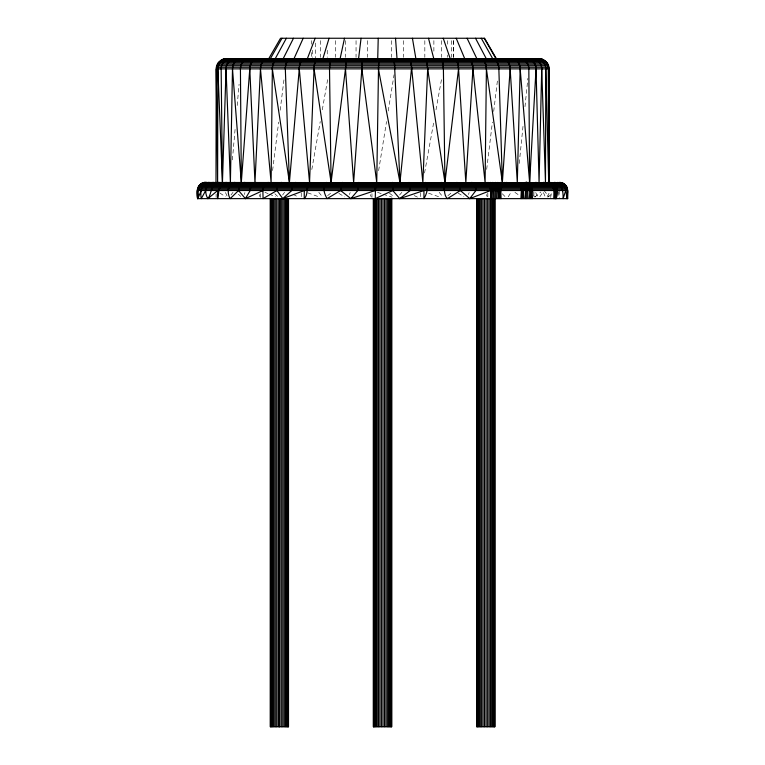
<?xml version="1.0" encoding="UTF-8"?>
<svg xmlns="http://www.w3.org/2000/svg" width="765" height="765" viewBox="0 0 765 765"><rect width="100%" height="100%" fill="white"/><g stroke="black" fill="none" stroke-linecap="round" stroke-linejoin="round"><path stroke-width="0.57" stroke-dasharray="3.83 2.87" d="M371.953 197.475L371.962 192.828M260.53 197.475L260.578 192.828M232.378 159.923L235.209 127.994M237.188 105.532L239.072 84.255M519.225 163.471L523.069 125.632M524.991 106.718L527.869 78.336M486.674 169.381L492.411 122.084M493.693 111.441L497.566 79.522M272.589 170.557L278.661 122.084M280.143 110.265L283.997 79.522M378.627 170.681L386.535 121.539M388.228 111.002L394.061 74.731M311.804 169.514L320.248 121.539M322.304 109.835L328.07 77.074M550.637 197.475L551.881 190.514M424.546 173.024L434.08 120.363M435.993 109.835L441.711 78.24M244.36 194.568L244.943 192.541M468.39 194.568L469.165 192.541M349.356 194.568L350.217 192.541M547.157 196.605L549.5 192.541M508.199 196.825L511.03 192.311M539.822 196.825L542.834 192.311M282.61 195.027L284.58 192.311M230.992 195.027L233.019 192.311M399.56 195.027L401.893 192.311M534.773 197.16L540.836 191.986M447.888 195.677L452.345 191.986M547.797 197.16L552.32 193.469M327.583 195.677L332.153 191.986M377.528 192.359L381.984 193.832M383.102 194.205L392.005 197.16M428.591 193.22L439.827 197.083M307.721 192.828L319.607 197.083M264.91 192.311L268.142 193.669M269.213 194.119L275.677 196.825M414.248 195.591L417.48 197.112M293.052 194.3L298.168 197.007M533.435 195.735L535.51 196.892M338.857 193.411L344.709 196.892M458.034 193.01L463.906 196.758M219.861 193.01L225.484 196.758M514.912 192.388L519.502 195.505M389.462 193.22L394.711 197.284M238.374 194.205L240.784 196.423M274.836 193.755L278.269 197.007M502.28 193.755L505.474 197.007M439.148 192.311L442.839 196.825M318.795 192.311L322.457 196.825M544.03 190.514L549.012 196.825M535.71 192.541L537.652 196.605M225.474 192.541L227.358 196.605M370.212 194.568L371.082 196.605M543.427 192.541L545.129 196.605M486.425 194.568L487.152 196.605M259.211 194.568L259.861 196.605M558.374 191.671L559.148 197.475M559.177 190.514L559.282 197.475M487.812 192.828L487.86 197.475M533.903 191.671L533.903 197.475M453.645 40.641L453.645 57.365M453.396 40.641L453.396 57.365M451.35 40.641L451.35 57.365M447.334 40.641L447.334 44.227M447.334 54.975L447.334 57.365M441.453 40.641L441.453 57.365M433.879 40.641L433.879 51.389M424.833 40.641L424.833 57.365M420.721 192.828L420.721 197.475M403.375 40.641L403.375 57.365M391.584 40.641L391.584 57.365M367.582 40.641L367.582 57.365M356.05 40.641L356.05 57.365M345.283 40.641L345.283 57.365M335.586 40.641L335.586 57.365M327.248 50.194L327.248 57.365M320.487 40.641L320.487 57.365M315.524 43.031L315.524 58.561M312.483 50.194L312.483 57.365M311.46 40.641L311.46 44.227M311.46 52.584L311.46 57.365M301.247 192.828L301.247 197.475M216.113 193.994L216.113 197.475"/><path stroke-width="1.15" d="M373.416 726.75L373.444 198.632L373.444 726.75L391.699 726.75L391.699 198.632M215.998 182.386L216.208 68.879C216.103 63.371 220.999 58.456 226.507 58.561M228.056 58.561C222.558 58.465 217.748 63.409 217.853 68.879L217.614 182.386L216.208 68.879L549.117 68.879L549.117 182.386L548.888 138.178M363.126 58.561L362.218 61.583L361.845 68.879L376.743 182.386L378.665 58.561M535.701 58.561C541.18 58.465 545.923 63.447 545.808 68.879L545.474 182.386L541.716 68.879C541.84 63.543 537.298 58.484 531.857 58.561M392.33 182.386L392.78 190.514L375.271 198.632L375.586 182.386M545.808 68.879L548.706 182.386L549.117 68.879C549.241 63.065 543.8 58.064 538.024 58.561M279.177 58.561C274.3 58.953 272.321 64.662 272.35 68.879L271.106 182.386L260.463 68.879C260.377 64.403 262.978 58.79 268.027 58.561M479.971 58.561C484.742 59.058 486.387 64.796 486.406 68.879L485.096 182.386L472.923 68.879C472.818 65.054 471.852 59.326 467.319 58.561M375.271 190.514L350.896 198.632L340.597 190.514L341.133 184.767L342.433 182.386M361.845 68.879L353.631 182.386L345.493 68.879L346.163 61.583L347.788 58.561M241.788 58.561C236.433 58.532 232.359 63.753 232.493 68.879L230.399 182.386L226.038 68.879C225.914 63.6 230.322 58.503 235.735 58.561M377.728 58.561L378.226 38.25M541.716 68.879L539.067 182.386L536.035 68.879C536.16 63.677 531.914 58.513 526.53 58.561M511.651 58.561C516.872 58.628 520.296 64.05 520.171 68.879L517.303 182.386L510.15 68.879C510.245 64.279 507.348 58.723 502.242 58.561M563.088 183.275C568.997 185.847 567.754 193.564 567.659 198.632L197.609 198.632L197.743 193.994M217.853 68.879L222.452 182.386L226.038 68.879M304.432 58.561C300.062 59.498 299.44 65.168 299.278 68.879L309.538 182.386L314.052 68.879C314.319 65.379 314.319 59.9 318.297 58.561M495.376 182.386L495.347 198.632M424.871 58.561L426.851 61.583L427.664 68.879L422.854 182.386L411.283 64.193L409.686 58.561M282.782 726.75L282.782 198.632L276.93 190.514C276.987 187.425 277.925 182.912 281.558 182.386M260.463 68.879L254.965 182.386L249.782 68.879C249.677 64.164 252.842 58.675 258.015 58.561M276.93 190.514L263.036 198.632C263.236 193.813 261.286 183.782 268.276 182.386M520.171 68.879L529.619 182.386L536.035 68.879M234.97 182.386C227.195 182.902 226.966 193.516 230.16 198.632L238.556 190.514C238.47 186.851 240.832 182.5 244.867 182.386M472.923 68.879L465.837 182.386L458.541 68.879C458.331 65.283 458.025 59.68 453.836 58.561M560.181 182.787C566.846 184.862 565.87 193.344 566.999 198.632C567.334 193.822 568.969 187.243 564.178 183.935M486.406 68.879L502.366 182.386L510.15 68.879M232.493 68.879L241.31 182.386L249.782 68.879M226.383 182.386C218.331 182.711 218.943 193.239 217.595 198.632L217.709 190.514L207.908 198.632C204.054 192.857 205.087 182.577 213.454 182.386M205.699 190.514L201.281 198.632C199.99 192.627 201.099 182.386 209.237 182.386M206.56 182.386C197.896 181.391 195.429 192.111 197.609 198.632M201.281 190.514L197.829 198.632C198.192 193.258 197.408 184.834 204.064 182.787M566.999 198.632L567.659 190.514L197.341 190.514L197.829 198.632M272.35 68.879L289.419 182.386L299.278 68.879M378.407 68.879L399.971 182.386L411.474 68.879M427.664 68.879L444.953 182.386L458.541 68.879M358.594 58.561L361.061 38.25M314.052 68.879L331.082 182.386L345.493 68.879M555.945 190.514L556.069 198.632C558.832 192.895 557.628 182.5 549.605 182.386M340.148 58.561L344.518 38.25M322.916 58.561L329.065 38.25M565.727 190.514L563.116 198.632C563.241 192.713 562.61 182.414 554.415 182.386M307.406 58.561L315.151 38.25M294.056 58.561L303.179 38.25M207.908 198.632C211.924 193.861 210.662 182.596 219.182 182.386M283.251 58.561L293.492 38.25M275.304 58.561L286.359 38.25M270.447 58.561L281.998 38.25M268.811 58.561L280.535 38.25L484.58 38.25L496.303 58.561M238.556 190.514L245.393 198.632L250.203 190.514C250.155 187.042 252.068 182.596 256.007 182.386M198.728 186.823L200.22 184.767M456.954 182.386L459.363 184.767L460.367 190.514L469.767 198.632L475.887 190.514C475.773 187.578 475.247 183.103 471.795 182.386M350.896 198.632L357.819 190.514L358.909 182.386M392.78 190.514L399.77 198.632L410.203 190.514L409.839 184.767L408.988 182.386M532.402 198.632C535.003 178.111 520.315 176.858 524.149 198.632M460.367 190.514L447.439 198.632C442.686 194.568 446.062 185.952 441.443 182.386M201.185 183.935L205.297 182.481M340.597 190.514L327.076 198.632C324.58 194.453 321.549 186.201 326.33 182.386M531.436 198.632L530.91 186.823L528.825 183.275L526.655 182.386L525.526 186.823L525.383 198.632M497.9 182.386L496.753 186.823L496.609 198.632M245.393 198.632L263.036 190.514M469.767 198.632L490.585 190.514C490.537 187.396 489.514 182.873 485.842 182.386M399.77 198.632L423.934 190.514L423.963 198.632C426.507 194.281 429.318 186.803 425.407 182.386M500.367 182.386C495.95 186.029 498.885 193.899 497.843 198.632M332.794 58.561C329.371 60.397 329.858 65.513 329.505 68.879L331.082 182.386M310.714 182.386C305.321 185.493 308.907 194.568 304.231 198.632L304.298 190.514L282.763 198.632L291.771 190.514C291.905 187.607 292.345 183.151 295.749 182.386M502.72 182.386C496.944 184.967 499.87 194.033 499.019 198.632M530.346 198.632C533.626 177.872 519.693 177.872 522.973 198.632M291.35 58.561C286.693 59.182 285.383 64.929 285.326 68.879L289.419 182.386M504.881 182.386C498.197 184.107 500.53 193.928 500.1 198.632M529.17 198.632C532.469 177.069 519.492 177.977 521.883 198.632M506.812 182.386C499.535 183.457 501.008 193.66 501.065 198.632M527.927 198.632L527.793 186.823L526.655 182.386L524.054 183.275L521.539 186.823L520.917 198.632M249.237 58.561C243.968 58.589 240.306 63.944 240.43 68.879L241.31 182.386M231.145 58.561C225.675 58.475 221.028 63.485 221.142 68.879L222.452 182.386M224.9 58.685L540.415 58.685M223.323 59.068L541.983 59.068M221.831 59.689L543.485 59.689M220.454 60.531L544.862 60.531M219.22 61.583L546.095 61.583M218.168 62.816L547.147 62.816M217.327 64.193L547.989 64.193M216.705 65.694L548.61 65.694M216.332 67.263L548.993 67.263M204.198 182.481L562.046 182.787L202.955 182.787M201.778 183.275L563.222 183.275L560.678 182.481M200.688 183.935L552.779 183.935C557.532 187.234 555.954 193.813 556.031 198.632M554.109 183.935L564.312 183.935M199.722 184.767L553.745 184.767M555.017 184.767L565.278 184.767M198.89 185.732L554.577 185.732M555.801 185.732L566.11 185.732M198.231 186.823L566.779 186.823M197.743 187.999L567.267 187.999M197.437 189.242L556.031 189.242M557.169 189.242L567.563 189.242M559.406 182.386L560.812 182.481M557.695 182.386L561.749 183.275M543.293 182.386L544.451 182.481M525.125 182.386L526.31 182.481M519.77 58.561C525.086 58.561 528.959 63.849 528.835 68.879L529.619 182.386M535.557 182.386L536.648 182.481M526.444 182.386L527.534 182.481M491.646 58.561C496.609 58.867 498.904 64.537 498.856 68.879L502.366 182.386M528.156 182.386L529.055 182.481M488.013 182.386C493.75 185.006 490.805 194.033 491.666 198.632M439.636 58.561C443.356 60.129 443.088 65.455 443.404 68.879L444.953 182.386M539.631 58.685C544.498 59.402 548.352 63.964 548.285 68.879L548.706 182.386M490.365 182.386L492.115 184.767L492.842 190.514L492.851 726.75M492.842 182.386L493.941 186.823L494.085 198.632M552.779 183.935L547.998 182.386C555.275 183.457 553.803 193.66 553.745 198.632M394.233 58.561L399.971 182.386M484.207 38.25L495.892 58.561M481.281 38.25L492.631 58.561M475.524 38.25L486.205 58.561M467.08 38.25L476.796 58.561M456.208 38.25L464.68 58.561M443.222 38.25L450.193 58.561M428.486 38.25L433.765 58.561M567.228 196.309L567.659 198.632M412.431 38.25L415.864 58.561M556.031 190.514C556.117 186.201 552.33 182.309 547.998 182.386C555.667 182.988 555.094 193.325 554.577 198.632M395.515 38.25L397.006 58.561M555.725 198.632C556.901 192.751 556.078 182.472 547.998 182.386C555.926 182.672 556.136 193.01 555.237 198.632M526.655 182.386L526.655 198.632M494.879 198.632L494.879 726.75L476.633 726.75L476.633 198.632M494.754 198.632L494.754 726.75M494.362 198.632L494.362 726.75M493.721 198.632L493.721 726.75M491.78 198.632L491.78 726.75M490.585 190.514L490.537 726.75M489.151 198.632L489.151 726.75M487.668 198.632L487.668 726.75M486.129 198.632L486.129 726.75M484.58 198.632L484.58 726.75M483.069 198.632L483.069 726.75M481.625 198.632L481.625 726.75M480.305 198.632L480.305 726.75M479.139 198.632L479.139 726.75M478.173 198.632L478.173 726.75M477.417 198.632L477.417 726.75M476.891 198.632L476.891 726.75M391.565 198.632L391.565 726.75M391.173 198.632L391.173 726.75M390.532 198.632L390.532 726.75M389.672 198.632L389.672 726.75M388.591 198.632L388.591 726.75M387.348 198.632L387.348 726.75M385.962 198.632L385.962 726.75M384.479 198.632L384.479 726.75M382.94 198.632L382.94 726.75M381.391 198.632L381.391 726.75M379.88 198.632L379.88 726.75M378.445 198.632L378.445 726.75M377.116 198.632L377.116 726.75M375.959 198.632L375.959 726.75M374.984 198.632L374.984 726.75M374.228 198.632L374.228 726.75M373.712 198.632L373.712 726.75M288.51 198.632L288.51 726.75L270.265 726.75L270.265 198.632M288.376 198.632L288.376 726.75M287.984 198.632L287.984 726.75M287.353 198.632L287.353 726.75M286.483 198.632L286.483 726.75M285.412 198.632L285.412 726.75M284.159 198.632L284.159 726.75M281.3 198.632L281.3 726.75M279.761 726.75L279.761 198.632L279.368 726.75L278.211 198.632L278.211 726.75M276.691 198.632L276.691 726.75M275.257 198.632L275.257 726.75M273.937 198.632L273.937 726.75M272.77 198.632L272.77 726.75M271.795 198.632L271.795 726.75M271.04 198.632L271.04 726.75M270.523 198.632L270.523 726.75"/></g></svg>
